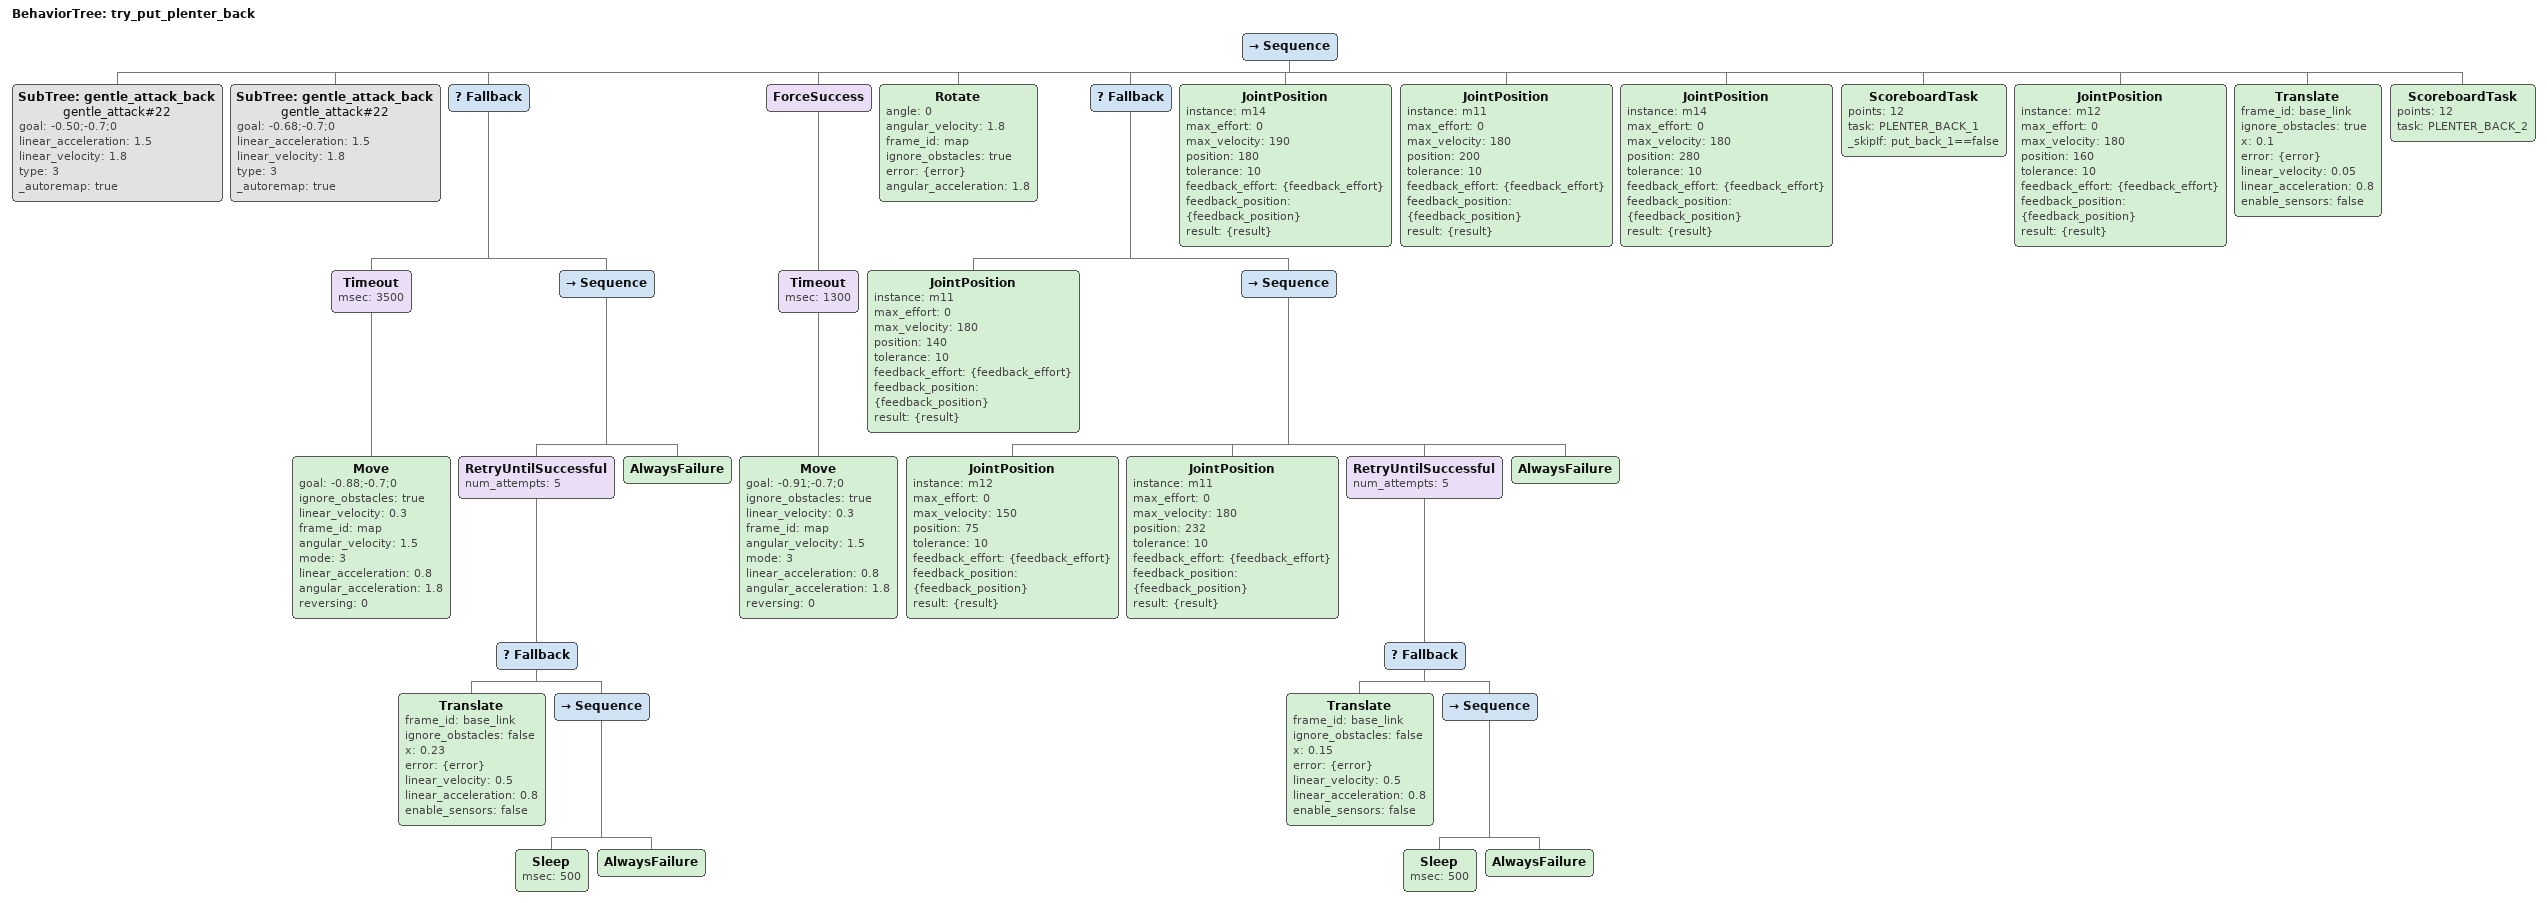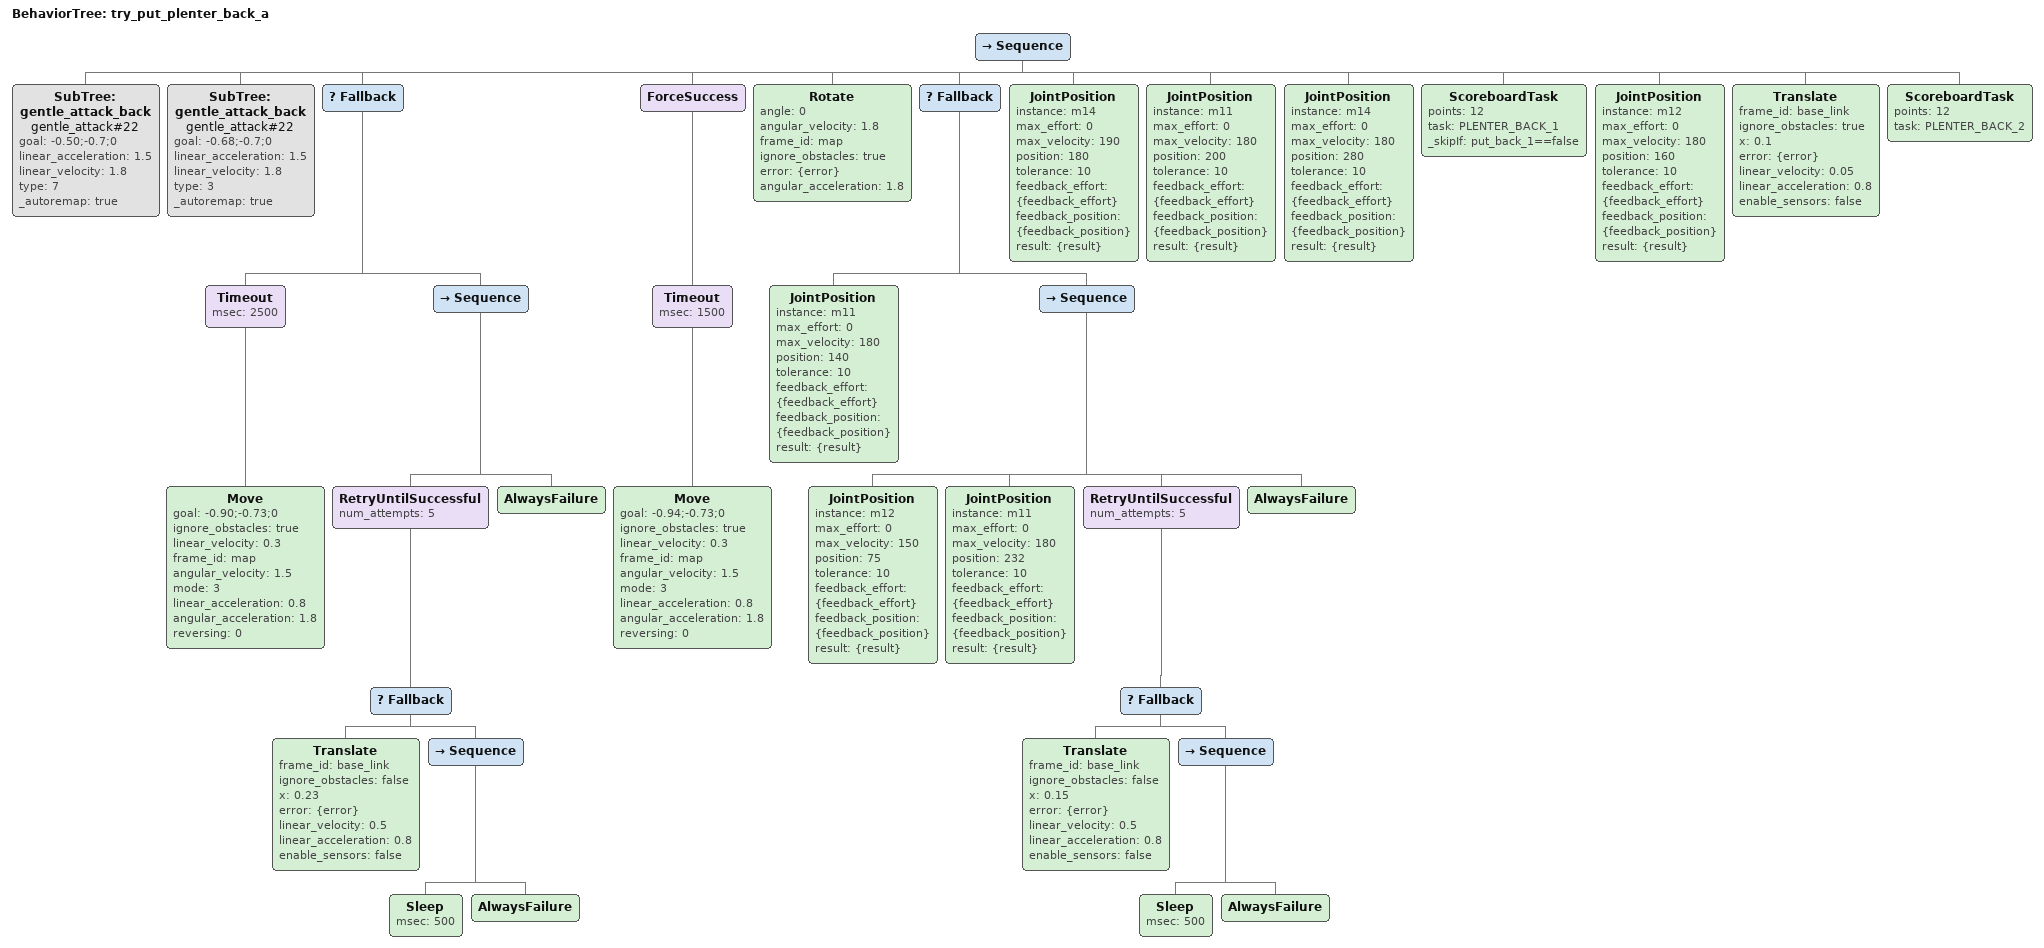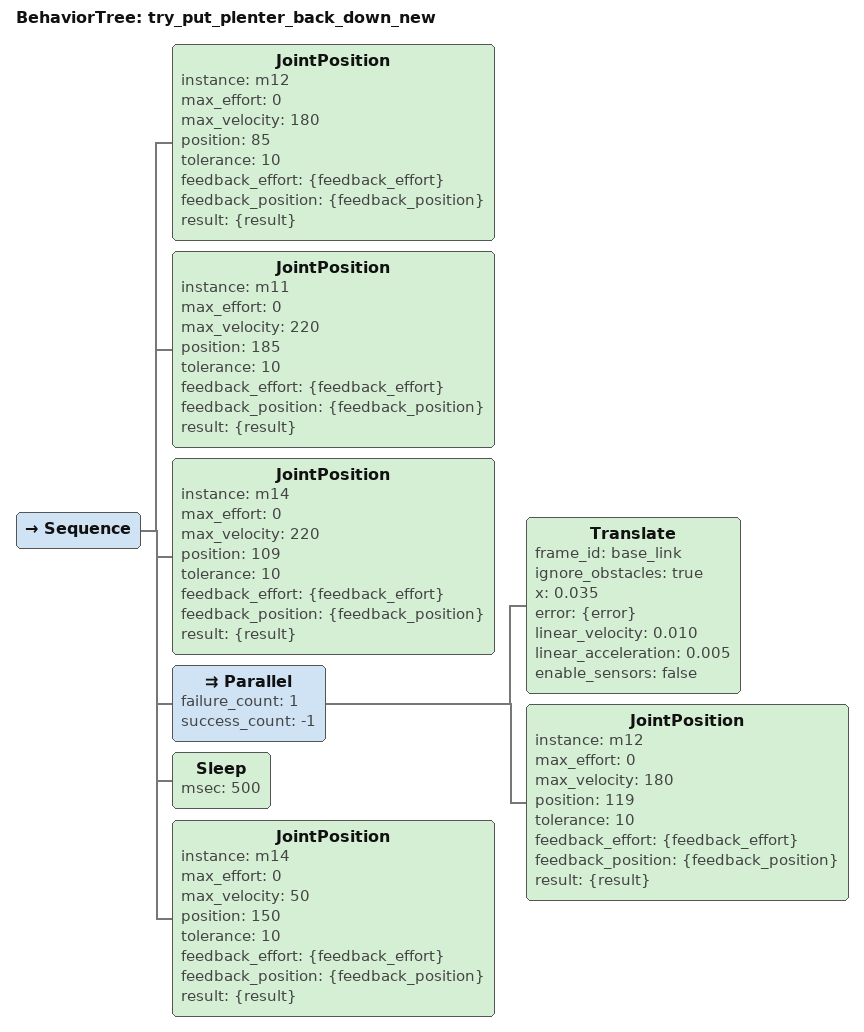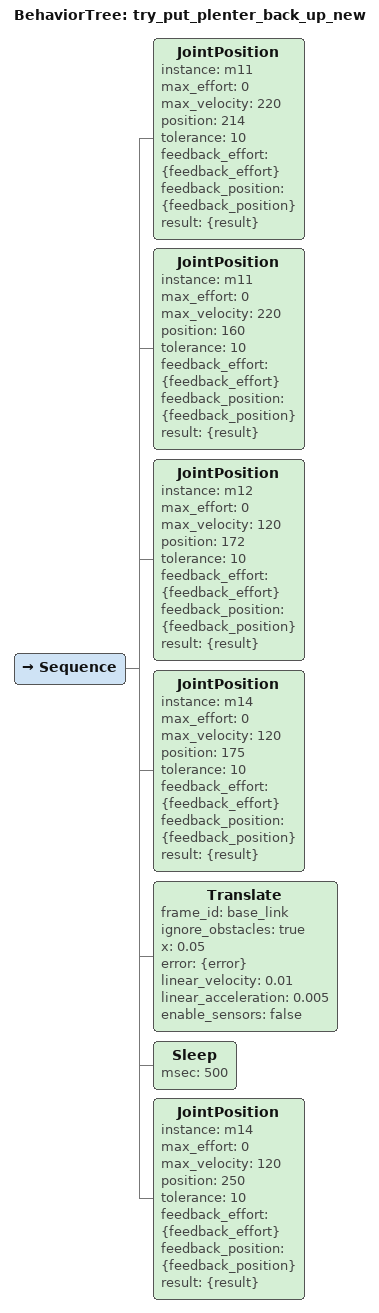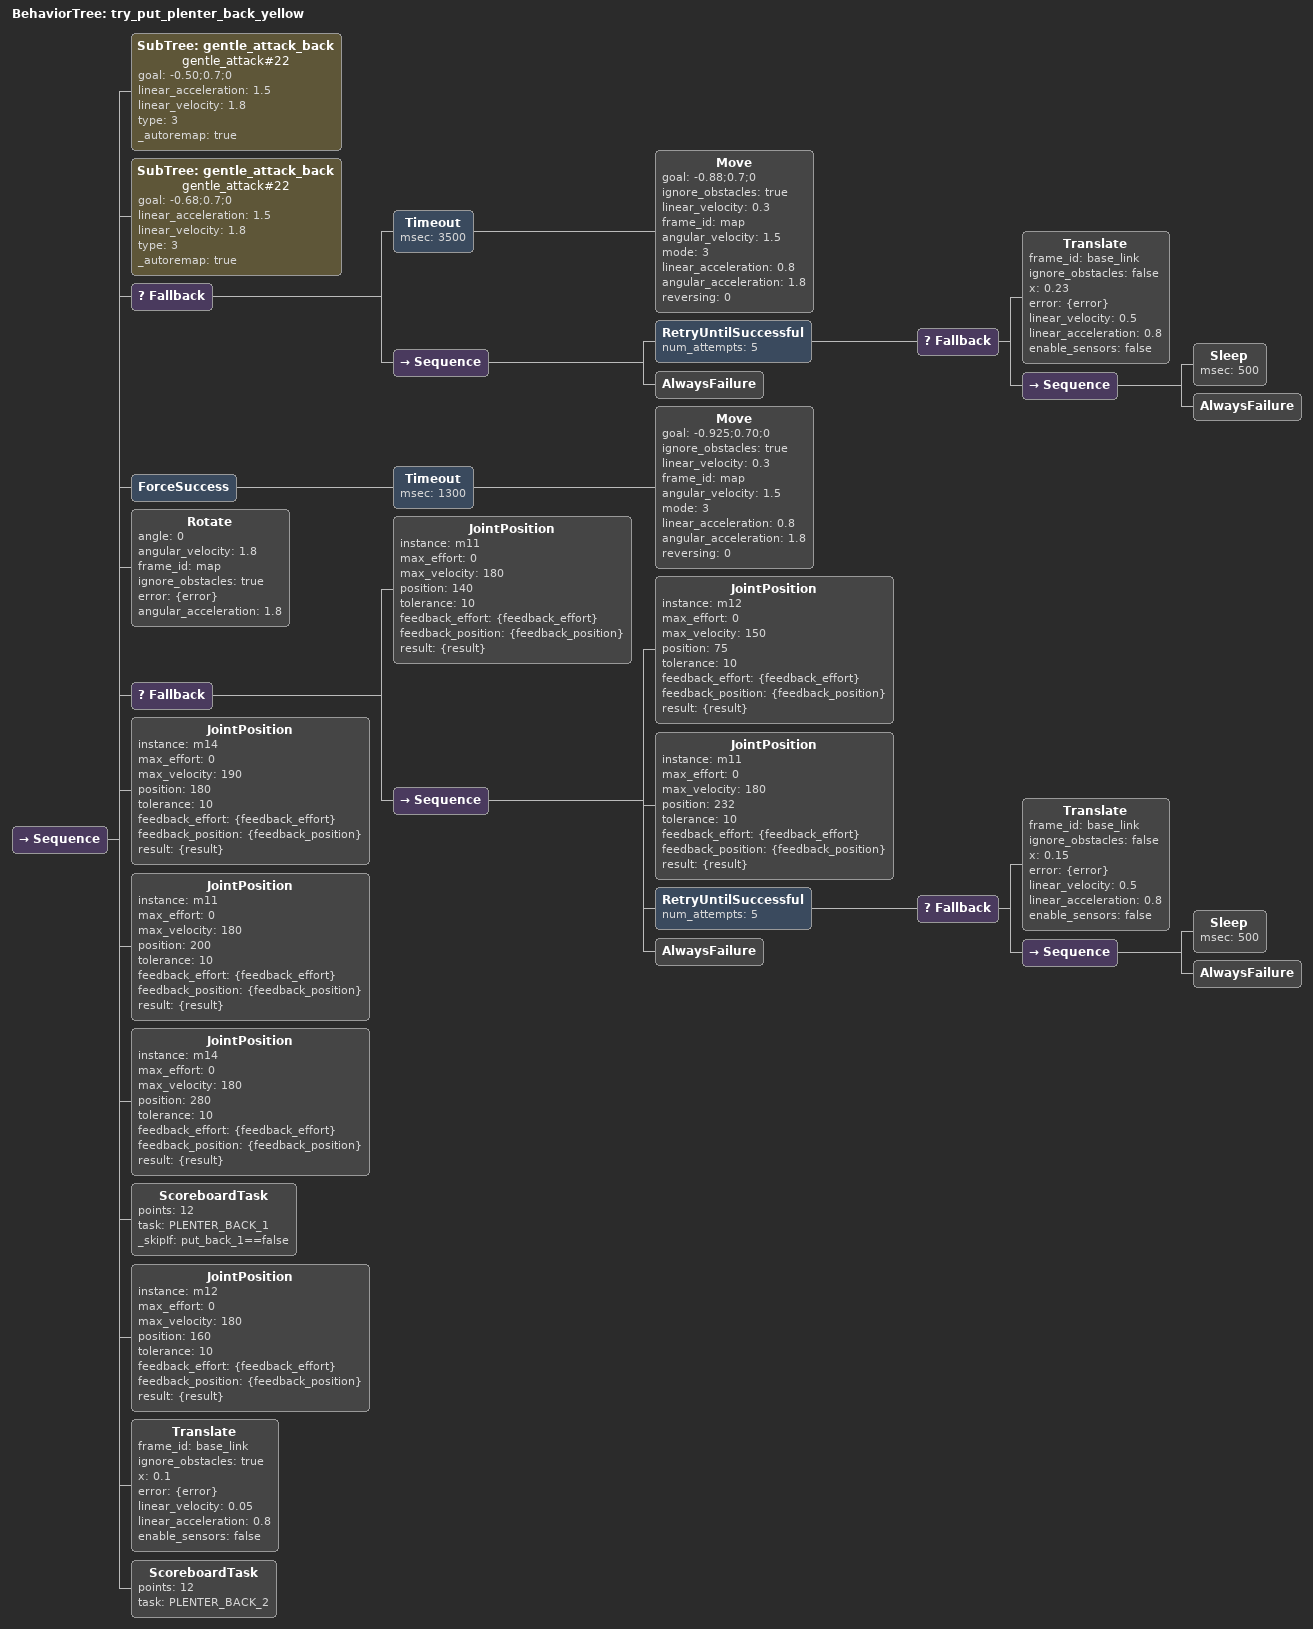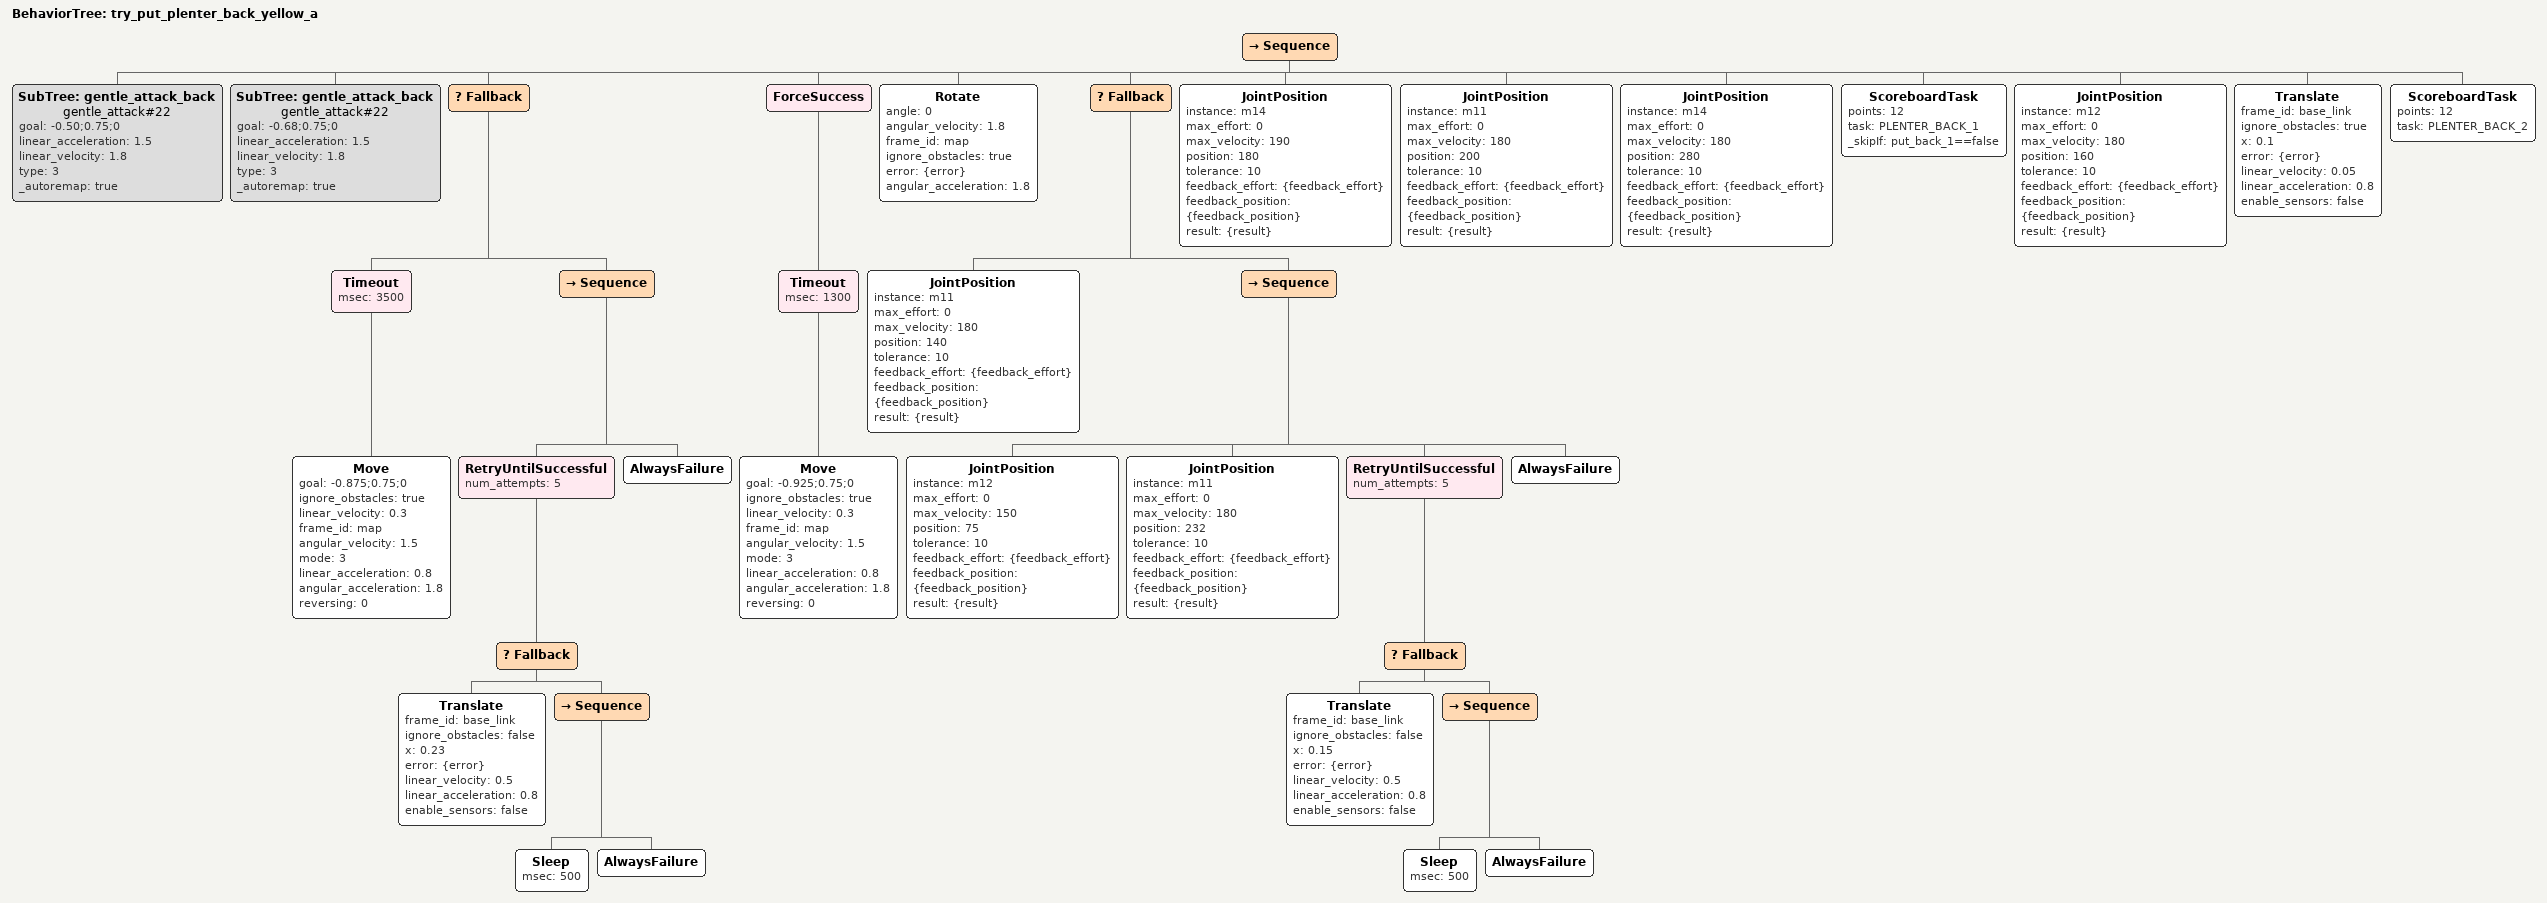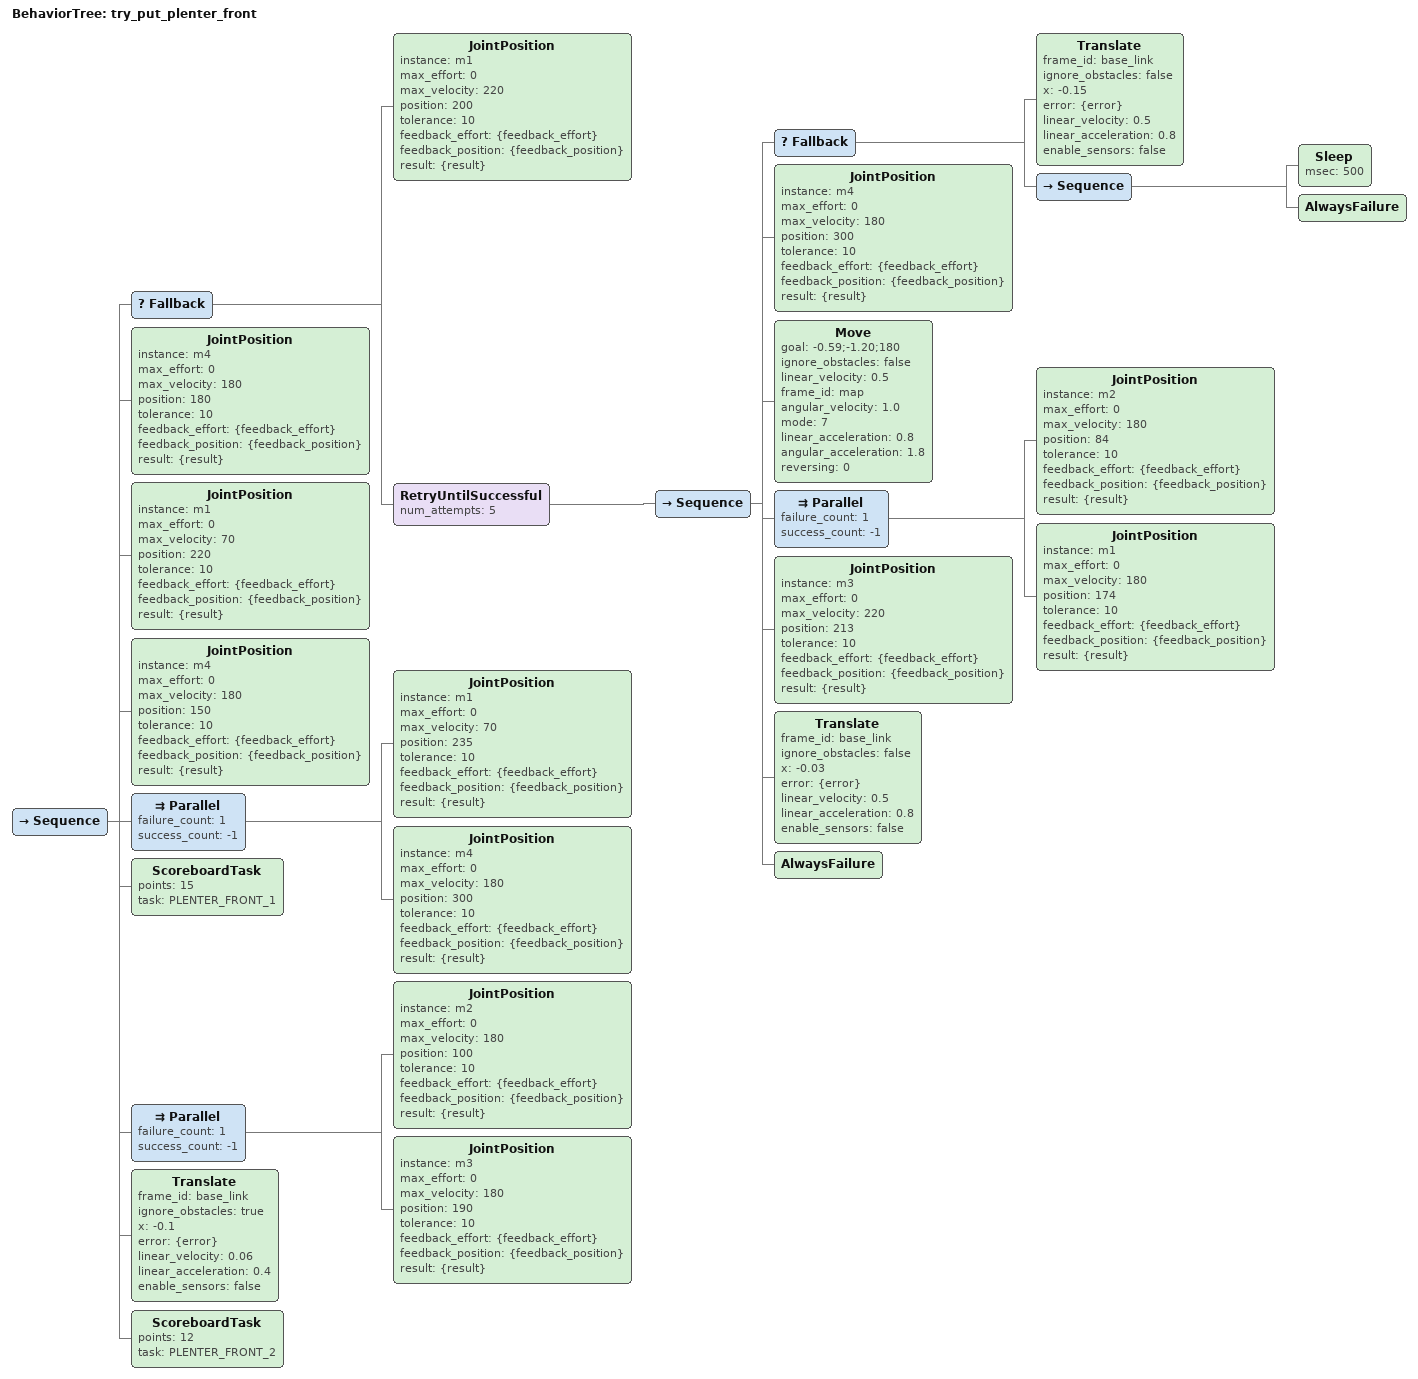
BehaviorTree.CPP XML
<BehaviorTree ID="try_put_plenter_back">
  <Sequence>
    <SubTree ID="gentle_attack_back" name="gentle_attack#22" goal="-0.50;-0.7;0" linear_acceleration="1.5" linear_velocity="1.8" type="3" _autoremap="true"/>
    <SubTree ID="gentle_attack_back" name="gentle_attack#22" goal="-0.68;-0.7;0" linear_acceleration="1.5" linear_velocity="1.8" type="3" _autoremap="true"/>
    <Fallback>
      <Timeout msec="3500">
        <Move goal="-0.88;-0.7;0" ignore_obstacles="true" linear_velocity="0.3" frame_id="map" angular_velocity="1.5" mode="3" linear_acceleration="0.8" angular_acceleration="1.8" reversing="0"/>
      </Timeout>
      <Sequence>
        <RetryUntilSuccessful num_attempts="5">
          <Fallback>
            <Translate frame_id="base_link" ignore_obstacles="false" x="0.23" error="{error}" linear_velocity="0.5" linear_acceleration="0.8" enable_sensors="false"/>
            <Sequence>
              <Sleep msec="500"/>
              <AlwaysFailure/>
            </Sequence>
          </Fallback>
        </RetryUntilSuccessful>
        <AlwaysFailure/>
      </Sequence>
    </Fallback>
    <ForceSuccess>
      <Timeout msec="1300">
        <Move goal="-0.91;-0.7;0" ignore_obstacles="true" linear_velocity="0.3" frame_id="map" angular_velocity="1.5" mode="3" linear_acceleration="0.8" angular_acceleration="1.8" reversing="0"/>
      </Timeout>
    </ForceSuccess>
    <Rotate angle="0" angular_velocity="1.8" frame_id="map" ignore_obstacles="true" error="{error}" angular_acceleration="1.8"/>
    <Fallback>
      <JointPosition instance="m11" max_effort="0" max_velocity="180" position="140" tolerance="10" feedback_effort="{feedback_effort}" feedback_position="{feedback_position}" result="{result}"/>
      <Sequence>
        <JointPosition instance="m12" max_effort="0" max_velocity="150" position="75" tolerance="10" feedback_effort="{feedback_effort}" feedback_position="{feedback_position}" result="{result}"/>
        <JointPosition instance="m11" max_effort="0" max_velocity="180" position="232" tolerance="10" feedback_effort="{feedback_effort}" feedback_position="{feedback_position}" result="{result}"/>
        <RetryUntilSuccessful num_attempts="5">
          <Fallback>
            <Translate frame_id="base_link" ignore_obstacles="false" x="0.15" error="{error}" linear_velocity="0.5" linear_acceleration="0.8" enable_sensors="false"/>
            <Sequence>
              <Sleep msec="500"/>
              <AlwaysFailure/>
            </Sequence>
          </Fallback>
        </RetryUntilSuccessful>
        <AlwaysFailure/>
      </Sequence>
    </Fallback>
    <JointPosition instance="m14" max_effort="0" max_velocity="190" position="180" tolerance="10" feedback_effort="{feedback_effort}" feedback_position="{feedback_position}" result="{result}"/>
    <JointPosition instance="m11" max_effort="0" max_velocity="180" position="200" tolerance="10" feedback_effort="{feedback_effort}" feedback_position="{feedback_position}" result="{result}"/>
    <JointPosition instance="m14" max_effort="0" max_velocity="180" position="280" tolerance="10" feedback_effort="{feedback_effort}" feedback_position="{feedback_position}" result="{result}"/>
    <ScoreboardTask points="12" task="PLENTER_BACK_1" _skipIf="put_back_1==false"/>
    <JointPosition instance="m12" max_effort="0" max_velocity="180" position="160" tolerance="10" feedback_effort="{feedback_effort}" feedback_position="{feedback_position}" result="{result}"/>
    <Translate frame_id="base_link" ignore_obstacles="true" x="0.1" error="{error}" linear_velocity="0.05" linear_acceleration="0.8" enable_sensors="false"/>
    <ScoreboardTask points="12" task="PLENTER_BACK_2"/>
  </Sequence>
</BehaviorTree>

<BehaviorTree ID="try_put_plenter_back_a">
  <Sequence>
    <SubTree ID="gentle_attack_back" name="gentle_attack#22" goal="-0.50;-0.7;0" linear_acceleration="1.5" linear_velocity="1.8" type="7" _autoremap="true"/>
    <SubTree ID="gentle_attack_back" name="gentle_attack#22" goal="-0.68;-0.7;0" linear_acceleration="1.5" linear_velocity="1.8" type="3" _autoremap="true"/>
    <Fallback>
      <Timeout msec="2500">
        <Move goal="-0.90;-0.73;0" ignore_obstacles="true" linear_velocity="0.3" frame_id="map" angular_velocity="1.5" mode="3" linear_acceleration="0.8" angular_acceleration="1.8" reversing="0"/>
      </Timeout>
      <Sequence>
        <RetryUntilSuccessful num_attempts="5">
          <Fallback>
            <Translate frame_id="base_link" ignore_obstacles="false" x="0.23" error="{error}" linear_velocity="0.5" linear_acceleration="0.8" enable_sensors="false"/>
            <Sequence>
              <Sleep msec="500"/>
              <AlwaysFailure/>
            </Sequence>
          </Fallback>
        </RetryUntilSuccessful>
        <AlwaysFailure/>
      </Sequence>
    </Fallback>
    <ForceSuccess>
      <Timeout msec="1500">
        <Move goal="-0.94;-0.73;0" ignore_obstacles="true" linear_velocity="0.3" frame_id="map" angular_velocity="1.5" mode="3" linear_acceleration="0.8" angular_acceleration="1.8" reversing="0"/>
      </Timeout>
    </ForceSuccess>
    <Rotate angle="0" angular_velocity="1.8" frame_id="map" ignore_obstacles="true" error="{error}" angular_acceleration="1.8"/>
    <Fallback>
      <JointPosition instance="m11" max_effort="0" max_velocity="180" position="140" tolerance="10" feedback_effort="{feedback_effort}" feedback_position="{feedback_position}" result="{result}"/>
      <Sequence>
        <JointPosition instance="m12" max_effort="0" max_velocity="150" position="75" tolerance="10" feedback_effort="{feedback_effort}" feedback_position="{feedback_position}" result="{result}"/>
        <JointPosition instance="m11" max_effort="0" max_velocity="180" position="232" tolerance="10" feedback_effort="{feedback_effort}" feedback_position="{feedback_position}" result="{result}"/>
        <RetryUntilSuccessful num_attempts="5">
          <Fallback>
            <Translate frame_id="base_link" ignore_obstacles="false" x="0.15" error="{error}" linear_velocity="0.5" linear_acceleration="0.8" enable_sensors="false"/>
            <Sequence>
              <Sleep msec="500"/>
              <AlwaysFailure/>
            </Sequence>
          </Fallback>
        </RetryUntilSuccessful>
        <AlwaysFailure/>
      </Sequence>
    </Fallback>
    <JointPosition instance="m14" max_effort="0" max_velocity="190" position="180" tolerance="10" feedback_effort="{feedback_effort}" feedback_position="{feedback_position}" result="{result}"/>
    <JointPosition instance="m11" max_effort="0" max_velocity="180" position="200" tolerance="10" feedback_effort="{feedback_effort}" feedback_position="{feedback_position}" result="{result}"/>
    <JointPosition instance="m14" max_effort="0" max_velocity="180" position="280" tolerance="10" feedback_effort="{feedback_effort}" feedback_position="{feedback_position}" result="{result}"/>
    <ScoreboardTask points="12" task="PLENTER_BACK_1" _skipIf="put_back_1==false"/>
    <JointPosition instance="m12" max_effort="0" max_velocity="180" position="160" tolerance="10" feedback_effort="{feedback_effort}" feedback_position="{feedback_position}" result="{result}"/>
    <Translate frame_id="base_link" ignore_obstacles="true" x="0.1" error="{error}" linear_velocity="0.05" linear_acceleration="0.8" enable_sensors="false"/>
    <ScoreboardTask points="12" task="PLENTER_BACK_2"/>
  </Sequence>
</BehaviorTree>

<BehaviorTree ID="try_put_plenter_back_down_new">
  <Sequence>
    <JointPosition instance="m12" max_effort="0" max_velocity="180" position="85" tolerance="10" feedback_effort="{feedback_effort}" feedback_position="{feedback_position}" result="{result}"/>
    <JointPosition instance="m11" max_effort="0" max_velocity="220" position="185" tolerance="10" feedback_effort="{feedback_effort}" feedback_position="{feedback_position}" result="{result}"/>
    <JointPosition instance="m14" max_effort="0" max_velocity="220" position="109" tolerance="10" feedback_effort="{feedback_effort}" feedback_position="{feedback_position}" result="{result}"/>
    <Parallel failure_count="1" success_count="-1">
      <Translate frame_id="base_link" ignore_obstacles="true" x="0.035" error="{error}" linear_velocity="0.010" linear_acceleration="0.005" enable_sensors="false"/>
      <JointPosition instance="m12" max_effort="0" max_velocity="180" position="119" tolerance="10" feedback_effort="{feedback_effort}" feedback_position="{feedback_position}" result="{result}"/>
    </Parallel>
    <Sleep msec="500"/>
    <JointPosition instance="m14" max_effort="0" max_velocity="50" position="150" tolerance="10" feedback_effort="{feedback_effort}" feedback_position="{feedback_position}" result="{result}"/>
  </Sequence>
</BehaviorTree>

<BehaviorTree ID="try_put_plenter_back_up_new">
  <Sequence>
    <JointPosition instance="m11" max_effort="0" max_velocity="220" position="214" tolerance="10" feedback_effort="{feedback_effort}" feedback_position="{feedback_position}" result="{result}"/>
    <JointPosition instance="m11" max_effort="0" max_velocity="220" position="160" tolerance="10" feedback_effort="{feedback_effort}" feedback_position="{feedback_position}" result="{result}"/>
    <JointPosition instance="m12" max_effort="0" max_velocity="120" position="172" tolerance="10" feedback_effort="{feedback_effort}" feedback_position="{feedback_position}" result="{result}"/>
    <JointPosition instance="m14" max_effort="0" max_velocity="120" position="175" tolerance="10" feedback_effort="{feedback_effort}" feedback_position="{feedback_position}" result="{result}"/>
    <Translate frame_id="base_link" ignore_obstacles="true" x="0.05" error="{error}" linear_velocity="0.01" linear_acceleration="0.005" enable_sensors="false"/>
    <Sleep msec="500"/>
    <JointPosition instance="m14" max_effort="0" max_velocity="120" position="250" tolerance="10" feedback_effort="{feedback_effort}" feedback_position="{feedback_position}" result="{result}"/>
  </Sequence>
</BehaviorTree>

<BehaviorTree ID="try_put_plenter_back_yellow">
  <Sequence>
    <SubTree ID="gentle_attack_back" name="gentle_attack#22" goal="-0.50;0.7;0" linear_acceleration="1.5" linear_velocity="1.8" type="3" _autoremap="true"/>
    <SubTree ID="gentle_attack_back" name="gentle_attack#22" goal="-0.68;0.7;0" linear_acceleration="1.5" linear_velocity="1.8" type="3" _autoremap="true"/>
    <Fallback>
      <Timeout msec="3500">
        <Move goal="-0.88;0.7;0" ignore_obstacles="true" linear_velocity="0.3" frame_id="map" angular_velocity="1.5" mode="3" linear_acceleration="0.8" angular_acceleration="1.8" reversing="0"/>
      </Timeout>
      <Sequence>
        <RetryUntilSuccessful num_attempts="5">
          <Fallback>
            <Translate frame_id="base_link" ignore_obstacles="false" x="0.23" error="{error}" linear_velocity="0.5" linear_acceleration="0.8" enable_sensors="false"/>
            <Sequence>
              <Sleep msec="500"/>
              <AlwaysFailure/>
            </Sequence>
          </Fallback>
        </RetryUntilSuccessful>
        <AlwaysFailure/>
      </Sequence>
    </Fallback>
    <ForceSuccess>
      <Timeout msec="1300">
        <Move goal="-0.925;0.70;0" ignore_obstacles="true" linear_velocity="0.3" frame_id="map" angular_velocity="1.5" mode="3" linear_acceleration="0.8" angular_acceleration="1.8" reversing="0"/>
      </Timeout>
    </ForceSuccess>
    <Rotate angle="0" angular_velocity="1.8" frame_id="map" ignore_obstacles="true" error="{error}" angular_acceleration="1.8"/>
    <Fallback>
      <JointPosition instance="m11" max_effort="0" max_velocity="180" position="140" tolerance="10" feedback_effort="{feedback_effort}" feedback_position="{feedback_position}" result="{result}"/>
      <Sequence>
        <JointPosition instance="m12" max_effort="0" max_velocity="150" position="75" tolerance="10" feedback_effort="{feedback_effort}" feedback_position="{feedback_position}" result="{result}"/>
        <JointPosition instance="m11" max_effort="0" max_velocity="180" position="232" tolerance="10" feedback_effort="{feedback_effort}" feedback_position="{feedback_position}" result="{result}"/>
        <RetryUntilSuccessful num_attempts="5">
          <Fallback>
            <Translate frame_id="base_link" ignore_obstacles="false" x="0.15" error="{error}" linear_velocity="0.5" linear_acceleration="0.8" enable_sensors="false"/>
            <Sequence>
              <Sleep msec="500"/>
              <AlwaysFailure/>
            </Sequence>
          </Fallback>
        </RetryUntilSuccessful>
        <AlwaysFailure/>
      </Sequence>
    </Fallback>
    <JointPosition instance="m14" max_effort="0" max_velocity="190" position="180" tolerance="10" feedback_effort="{feedback_effort}" feedback_position="{feedback_position}" result="{result}"/>
    <JointPosition instance="m11" max_effort="0" max_velocity="180" position="200" tolerance="10" feedback_effort="{feedback_effort}" feedback_position="{feedback_position}" result="{result}"/>
    <JointPosition instance="m14" max_effort="0" max_velocity="180" position="280" tolerance="10" feedback_effort="{feedback_effort}" feedback_position="{feedback_position}" result="{result}"/>
    <ScoreboardTask points="12" task="PLENTER_BACK_1" _skipIf="put_back_1==false"/>
    <JointPosition instance="m12" max_effort="0" max_velocity="180" position="160" tolerance="10" feedback_effort="{feedback_effort}" feedback_position="{feedback_position}" result="{result}"/>
    <Translate frame_id="base_link" ignore_obstacles="true" x="0.1" error="{error}" linear_velocity="0.05" linear_acceleration="0.8" enable_sensors="false"/>
    <ScoreboardTask points="12" task="PLENTER_BACK_2"/>
  </Sequence>
</BehaviorTree>

<BehaviorTree ID="try_put_plenter_back_yellow_a">
  <Sequence>
    <SubTree ID="gentle_attack_back" name="gentle_attack#22" goal="-0.50;0.75;0" linear_acceleration="1.5" linear_velocity="1.8" type="3" _autoremap="true"/>
    <SubTree ID="gentle_attack_back" name="gentle_attack#22" goal="-0.68;0.75;0" linear_acceleration="1.5" linear_velocity="1.8" type="3" _autoremap="true"/>
    <Fallback>
      <Timeout msec="3500">
        <Move goal="-0.875;0.75;0" ignore_obstacles="true" linear_velocity="0.3" frame_id="map" angular_velocity="1.5" mode="3" linear_acceleration="0.8" angular_acceleration="1.8" reversing="0"/>
      </Timeout>
      <Sequence>
        <RetryUntilSuccessful num_attempts="5">
          <Fallback>
            <Translate frame_id="base_link" ignore_obstacles="false" x="0.23" error="{error}" linear_velocity="0.5" linear_acceleration="0.8" enable_sensors="false"/>
            <Sequence>
              <Sleep msec="500"/>
              <AlwaysFailure/>
            </Sequence>
          </Fallback>
        </RetryUntilSuccessful>
        <AlwaysFailure/>
      </Sequence>
    </Fallback>
    <ForceSuccess>
      <Timeout msec="1300">
        <Move goal="-0.925;0.75;0" ignore_obstacles="true" linear_velocity="0.3" frame_id="map" angular_velocity="1.5" mode="3" linear_acceleration="0.8" angular_acceleration="1.8" reversing="0"/>
      </Timeout>
    </ForceSuccess>
    <Rotate angle="0" angular_velocity="1.8" frame_id="map" ignore_obstacles="true" error="{error}" angular_acceleration="1.8"/>
    <Fallback>
      <JointPosition instance="m11" max_effort="0" max_velocity="180" position="140" tolerance="10" feedback_effort="{feedback_effort}" feedback_position="{feedback_position}" result="{result}"/>
      <Sequence>
        <JointPosition instance="m12" max_effort="0" max_velocity="150" position="75" tolerance="10" feedback_effort="{feedback_effort}" feedback_position="{feedback_position}" result="{result}"/>
        <JointPosition instance="m11" max_effort="0" max_velocity="180" position="232" tolerance="10" feedback_effort="{feedback_effort}" feedback_position="{feedback_position}" result="{result}"/>
        <RetryUntilSuccessful num_attempts="5">
          <Fallback>
            <Translate frame_id="base_link" ignore_obstacles="false" x="0.15" error="{error}" linear_velocity="0.5" linear_acceleration="0.8" enable_sensors="false"/>
            <Sequence>
              <Sleep msec="500"/>
              <AlwaysFailure/>
            </Sequence>
          </Fallback>
        </RetryUntilSuccessful>
        <AlwaysFailure/>
      </Sequence>
    </Fallback>
    <JointPosition instance="m14" max_effort="0" max_velocity="190" position="180" tolerance="10" feedback_effort="{feedback_effort}" feedback_position="{feedback_position}" result="{result}"/>
    <JointPosition instance="m11" max_effort="0" max_velocity="180" position="200" tolerance="10" feedback_effort="{feedback_effort}" feedback_position="{feedback_position}" result="{result}"/>
    <JointPosition instance="m14" max_effort="0" max_velocity="180" position="280" tolerance="10" feedback_effort="{feedback_effort}" feedback_position="{feedback_position}" result="{result}"/>
    <ScoreboardTask points="12" task="PLENTER_BACK_1" _skipIf="put_back_1==false"/>
    <JointPosition instance="m12" max_effort="0" max_velocity="180" position="160" tolerance="10" feedback_effort="{feedback_effort}" feedback_position="{feedback_position}" result="{result}"/>
    <Translate frame_id="base_link" ignore_obstacles="true" x="0.1" error="{error}" linear_velocity="0.05" linear_acceleration="0.8" enable_sensors="false"/>
    <ScoreboardTask points="12" task="PLENTER_BACK_2"/>
  </Sequence>
</BehaviorTree>

<BehaviorTree ID="try_put_plenter_front">
  <Sequence>
    <Fallback>
      <JointPosition instance="m1" max_effort="0" max_velocity="220" position="200" tolerance="10" feedback_effort="{feedback_effort}" feedback_position="{feedback_position}" result="{result}"/>
      <RetryUntilSuccessful num_attempts="5">
        <Sequence>
          <Fallback>
            <Translate frame_id="base_link" ignore_obstacles="false" x="-0.15" error="{error}" linear_velocity="0.5" linear_acceleration="0.8" enable_sensors="false"/>
            <Sequence>
              <Sleep msec="500"/>
              <AlwaysFailure/>
            </Sequence>
          </Fallback>
          <JointPosition instance="m4" max_effort="0" max_velocity="180" position="300" tolerance="10" feedback_effort="{feedback_effort}" feedback_position="{feedback_position}" result="{result}"/>
          <Move goal="-0.59;-1.20;180" ignore_obstacles="false" linear_velocity="0.5" frame_id="map" angular_velocity="1.0" mode="7" linear_acceleration="0.8" angular_acceleration="1.8" reversing="0"/>
          <Parallel failure_count="1" success_count="-1">
            <JointPosition instance="m2" max_effort="0" max_velocity="180" position="84" tolerance="10" feedback_effort="{feedback_effort}" feedback_position="{feedback_position}" result="{result}"/>
            <JointPosition instance="m1" max_effort="0" max_velocity="180" position="174" tolerance="10" feedback_effort="{feedback_effort}" feedback_position="{feedback_position}" result="{result}"/>
          </Parallel>
          <JointPosition instance="m3" max_effort="0" max_velocity="220" position="213" tolerance="10" feedback_effort="{feedback_effort}" feedback_position="{feedback_position}" result="{result}"/>
          <Translate frame_id="base_link" ignore_obstacles="false" x="-0.03" error="{error}" linear_velocity="0.5" linear_acceleration="0.8" enable_sensors="false"/>
          <AlwaysFailure/>
        </Sequence>
      </RetryUntilSuccessful>
    </Fallback>
    <JointPosition instance="m4" max_effort="0" max_velocity="180" position="180" tolerance="10" feedback_effort="{feedback_effort}" feedback_position="{feedback_position}" result="{result}"/>
    <JointPosition instance="m1" max_effort="0" max_velocity="70" position="220" tolerance="10" feedback_effort="{feedback_effort}" feedback_position="{feedback_position}" result="{result}"/>
    <JointPosition instance="m4" max_effort="0" max_velocity="180" position="150" tolerance="10" feedback_effort="{feedback_effort}" feedback_position="{feedback_position}" result="{result}"/>
    <Parallel failure_count="1" success_count="-1">
      <JointPosition instance="m1" max_effort="0" max_velocity="70" position="235" tolerance="10" feedback_effort="{feedback_effort}" feedback_position="{feedback_position}" result="{result}"/>
      <JointPosition instance="m4" max_effort="0" max_velocity="180" position="300" tolerance="10" feedback_effort="{feedback_effort}" feedback_position="{feedback_position}" result="{result}"/>
    </Parallel>
    <ScoreboardTask points="15" task="PLENTER_FRONT_1"/>
    <Parallel failure_count="1" success_count="-1">
      <JointPosition instance="m2" max_effort="0" max_velocity="180" position="100" tolerance="10" feedback_effort="{feedback_effort}" feedback_position="{feedback_position}" result="{result}"/>
      <JointPosition instance="m3" max_effort="0" max_velocity="180" position="190" tolerance="10" feedback_effort="{feedback_effort}" feedback_position="{feedback_position}" result="{result}"/>
    </Parallel>
    <Translate frame_id="base_link" ignore_obstacles="true" x="-0.1" error="{error}" linear_velocity="0.06" linear_acceleration="0.4" enable_sensors="false"/>
    <ScoreboardTask points="12" task="PLENTER_FRONT_2"/>
  </Sequence>
</BehaviorTree>
